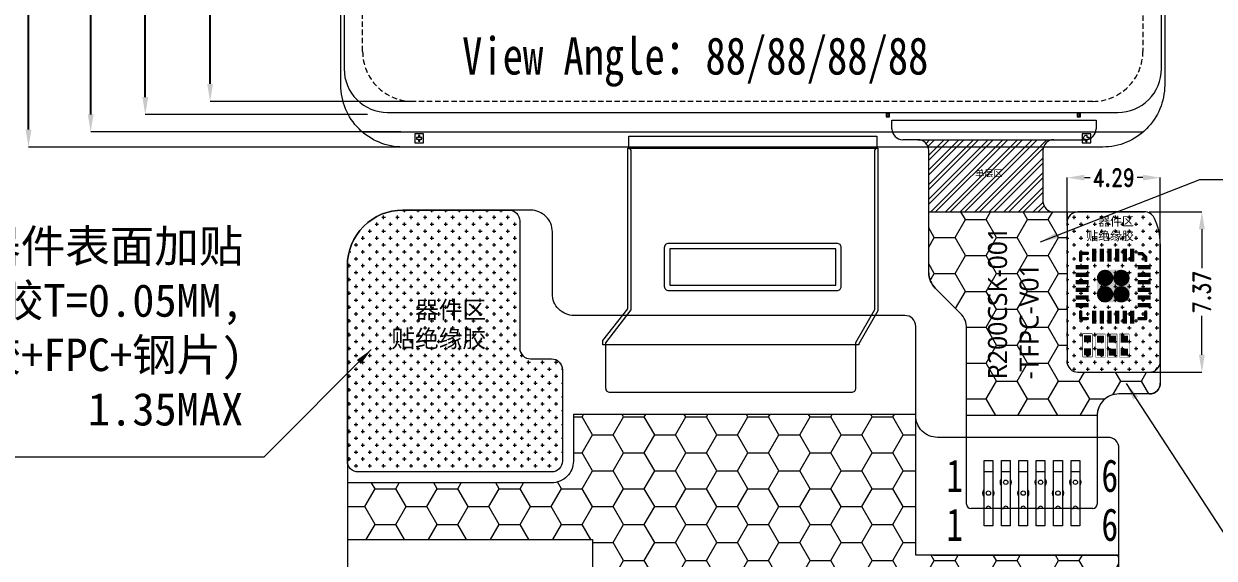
# Model space of a CAD drawing. Header units: millimetres. Extents: x 1134 to 2336, y -9 to 314.
# Drawn here: x 1501.2 to 1555.9, y 212.9 to 237.5 of the extents above; entities that cross this region are included whole.
import ezdxf

# ---------------------------------------------------------------- set-up
doc = ezdxf.new("R2010")
doc.units = ezdxf.units.MM
doc.linetypes.add('HIDDEN', pattern=[0.375, 0.25, -0.125])
doc.layers.get('0').update_dxf_attribs({"lineweight": 5})
doc.layers.get('Defpoints').update_dxf_attribs({"lineweight": 5})
for name, color, linetype, lineweight in [('COF', 110, 'Continuous', 5), ('DIM', 3, 'Continuous', 5), ('FPC', 50, 'Continuous', 5), ('ITO', 2, 'Continuous', 5), ('MFPC', 50, 'Continuous', 5), ('POL', 202, 'Continuous', 5), ('TAPE', 90, 'Continuous', 5), ('TFPC', 50, 'Continuous', 5)]:
    doc.layers.add(name, color=color, linetype=linetype, lineweight=lineweight)
for name, color, linetype in [('EMI', 5, 'Continuous'), ('TOPLAYER', 1, 'Continuous'), ('TOPOVERLAY', 2, 'Continuous'), ('TOPPASTE', 8, 'Continuous'), ('TOPSOLDER', 216, 'Continuous')]:
    doc.layers.add(name, color=color, linetype=linetype)
doc.styles.add('RD', font='ROMAND.shx', dxfattribs={"width": 0.8})
doc.styles.add('W0$254', font='simplex', dxfattribs={"width": 0.75})
doc.styles.add('宋体', font='SimSun.ttf')
doc.styles.add('汉字', font='SimSun.ttf')
doc.dimstyles.new('DIM', dxfattribs={"dimtxt": 0.8, "dimasz": 0.8, "dimexe": 0, "dimexo": 0.5, "dimgap": 0.11, "dimtad": 0, "dimzin": 1, "dimdsep": 46, "dimtxsty": 'RD', "dimcen": 0, "dimclrd": 256, "dimclre": 256, "dimclrt": 256, "dimadec": 0, "dimazin": 0, "dimtm": 1e-09, "dimtfac": 1, "dimtofl": 0, "dimtmove": 0, "dimatfit": 3, "dimfxl": 1, "dimlwe": -1, "dimarcsym": 0})

# ---------------------------------------------------------------- blocks, each defined once
blk = doc.blocks.new('*D13')
at = {"layer": 'Defpoints', "color": 0, "lineweight": 5, "transparency": 16777216}
for p in [(1501.399, 270.912), (1519.919, 270.912), (1519.747, 231.832)]:
    blk.add_point(p, dxfattribs=at)
at = {"layer": 'DIM', "transparency": 16777216}
for p, q in [((1519.419, 270.912), (1501.399, 270.912)), ((1519.247, 231.832), (1501.399, 231.832))]:
    blk.add_line(p, q, dxfattribs=at)
at = {"layer": 'DIM', "lineweight": -2, "transparency": 16777216}
for p, q in [((1501.399, 270.112), (1501.399, 265.064)), ((1501.399, 232.632), (1501.399, 240.501))]:
    blk.add_line(p, q, dxfattribs=at)
at = {"layer": 'DIM', "lineweight": 5, "transparency": 16777216}
for points in [[(1501.266, 270.112), (1501.533, 270.112), (1501.399, 270.912)], [(1501.266, 232.632), (1501.533, 232.632), (1501.399, 231.832)]]:
    blk.add_solid(points, dxfattribs=at)
at = {"layer": 'DIM', "lineweight": 5, "transparency": 16777216, "insert": (1501.399, 252.783), "char_height": 1.5, "attachment_point": 5, "rotation": 90, "style": 'RD'}
blk.add_mtext('\\A1;39.08±0.15(Panel Outline)', dxfattribs=at)
blk = doc.blocks.new('*D14')
at = {"layer": 'Defpoints', "color": 0, "lineweight": 5, "transparency": 16777216}
for p in [(1519.919, 270.912), (1504.26, 232.532), (1519.024, 232.532)]:
    blk.add_point(p, dxfattribs=at)
at = {"layer": 'DIM', "transparency": 16777216}
for p, q in [((1519.419, 270.912), (1504.26, 270.912)), ((1518.524, 232.532), (1504.26, 232.532))]:
    blk.add_line(p, q, dxfattribs=at)
at = {"layer": 'DIM', "lineweight": -2, "transparency": 16777216}
for p, q in [((1504.26, 270.112), (1504.26, 264.604)), ((1504.26, 233.332), (1504.26, 240.899))]:
    blk.add_line(p, q, dxfattribs=at)
at = {"layer": 'DIM', "lineweight": 5, "transparency": 16777216}
for points in [[(1504.127, 270.112), (1504.393, 270.112), (1504.26, 270.912)], [(1504.127, 233.332), (1504.393, 233.332), (1504.26, 232.532)]]:
    blk.add_solid(points, dxfattribs=at)
at = {"layer": 'DIM', "lineweight": 5, "transparency": 16777216, "insert": (1504.26, 252.751), "char_height": 1.5, "attachment_point": 5, "rotation": 90, "style": 'RD'}
blk.add_mtext('\\A1;38.38±0.15(Encap Glass)', dxfattribs=at)
blk = doc.blocks.new('*D19')
at = {"layer": 'Defpoints', "color": 0, "lineweight": 5, "transparency": 16777216}
for p in [(1519.951, 269.812), (1509.751, 233.932), (1519.563, 233.932)]:
    blk.add_point(p, dxfattribs=at)
at = {"layer": 'DIM', "transparency": 16777216}
for p, q in [((1519.451, 269.812), (1509.751, 269.812)), ((1519.063, 233.932), (1509.751, 233.932))]:
    blk.add_line(p, q, dxfattribs=at)
at = {"layer": 'DIM', "lineweight": -2, "transparency": 16777216}
for p, q in [((1509.751, 269.012), (1509.751, 262.976)), ((1509.751, 234.732), (1509.751, 242.527))]:
    blk.add_line(p, q, dxfattribs=at)
at = {"layer": 'DIM', "lineweight": 5, "transparency": 16777216}
for points in [[(1509.617, 269.012), (1509.884, 269.012), (1509.751, 269.812)], [(1509.617, 234.732), (1509.884, 234.732), (1509.751, 233.932)]]:
    blk.add_solid(points, dxfattribs=at)
at = {"layer": 'DIM', "lineweight": 5, "transparency": 16777216, "insert": (1509.751, 252.751), "char_height": 1.5, "attachment_point": 5, "rotation": 90, "style": 'RD'}
blk.add_mtext('\\A1;35.88±0.1(AA . Area)', dxfattribs=at)
blk = doc.blocks.new('*D21')
at = {"layer": 'Defpoints', "color": 0, "lineweight": 5, "transparency": 16777216}
for p in [(1519.513, 270.762), (1506.769, 233.326), (1517.494, 233.326)]:
    blk.add_point(p, dxfattribs=at)
at = {"layer": 'DIM', "transparency": 16777216}
for p, q in [((1519.013, 270.762), (1506.769, 270.762)), ((1516.994, 233.326), (1506.769, 233.326))]:
    blk.add_line(p, q, dxfattribs=at)
at = {"layer": 'DIM', "lineweight": -2, "transparency": 16777216}
for p, q in [((1506.769, 269.962), (1506.769, 259.947)), ((1506.769, 234.126), (1506.769, 245.556))]:
    blk.add_line(p, q, dxfattribs=at)
at = {"layer": 'DIM', "lineweight": 5, "transparency": 16777216}
for points in [[(1506.636, 269.962), (1506.903, 269.962), (1506.769, 270.762)], [(1506.636, 234.126), (1506.903, 234.126), (1506.769, 233.326)]]:
    blk.add_solid(points, dxfattribs=at)
at = {"layer": 'DIM', "lineweight": 5, "transparency": 16777216, "insert": (1506.769, 252.751), "char_height": 1.5, "attachment_point": 5, "rotation": 90, "style": 'RD'}
blk.add_mtext('\\A1;37.44±0.1(POL)', dxfattribs=at)
blk = doc.blocks.new('*D33')
at = {"layer": 'Defpoints', "color": 0, "lineweight": 5, "transparency": 16777216}
for p in [(1552.424, 228.85), (1555.353, 228.85), (1552.424, 221.48)]:
    blk.add_point(p, dxfattribs=at)
at = {"layer": 'DIM', "linetype": 'ByBlock', "lineweight": 5, "transparency": 16777216}
for p, q in [((1552.924, 228.85), (1555.353, 228.85)), ((1555.353, 228.05), (1555.353, 226.266)), ((1555.353, 222.28), (1555.353, 224.065)), ((1552.924, 221.48), (1555.353, 221.48))]:
    blk.add_line(p, q, dxfattribs=at)
at = {"layer": 'DIM', "lineweight": 5, "transparency": 16777216}
for points in [[(1555.22, 228.05), (1555.487, 228.05), (1555.353, 228.85)], [(1555.22, 222.28), (1555.487, 222.28), (1555.353, 221.48)]]:
    blk.add_solid(points, dxfattribs=at)
at = {"layer": 'DIM', "lineweight": 5, "transparency": 16777216, "insert": (1555.353, 225.165), "char_height": 0.8, "attachment_point": 5, "rotation": 90, "style": 'RD'}
blk.add_mtext('7.37', dxfattribs=at)
blk = doc.blocks.new('*D34')
at = {"layer": 'Defpoints', "color": 0, "lineweight": 5, "transparency": 16777216}
for p in [(1553.443, 230.425), (1549.153, 227.909), (1553.443, 227.121)]:
    blk.add_point(p, dxfattribs=at)
at = {"layer": 'DIM', "linetype": 'ByBlock', "lineweight": 5, "transparency": 16777216}
for p, q in [((1549.153, 228.409), (1549.153, 230.425)), ((1549.953, 230.425), (1550.213, 230.425)), ((1552.643, 230.425), (1552.383, 230.425)), ((1553.443, 227.621), (1553.443, 230.425))]:
    blk.add_line(p, q, dxfattribs=at)
at = {"layer": 'DIM', "lineweight": 5, "transparency": 16777216}
for points in [[(1549.953, 230.558), (1549.953, 230.292), (1549.153, 230.425)], [(1552.643, 230.558), (1552.643, 230.292), (1553.443, 230.425)]]:
    blk.add_solid(points, dxfattribs=at)
at = {"layer": 'DIM', "lineweight": 5, "transparency": 16777216, "insert": (1551.298, 230.425), "char_height": 0.8, "attachment_point": 5, "style": 'RD'}
blk.add_mtext('4.29', dxfattribs=at)
blk = doc.blocks.new('0201_2')
at = {"layer": 'TOPLAYER'}
for points in [[(0.164998, -0.165001), (0.164998, 0.165001), (-0.164998, -0.165001), (-0.164998, 0.165001)], [(0.764997, -0.165001), (0.764997, 0.165001), (0.435, -0.165001), (0.435, 0.165001)]]:
    blk.add_solid(points, dxfattribs=at)
at = {"layer": 'TOPOVERLAY', "const_width": 0.025001}
for points in [[(-0.23, 0.225999), (-0.181, 0.225999)], [(-0.23, -0.217), (-0.23, 0.225999)], [(-0.18, 0.225999), (0.836, 0.225999)], [(0.836, -0.217), (0.836, 0.225999)], [(-0.23, -0.217), (0.836, -0.217)]]:
    blk.add_lwpolyline(points, dxfattribs=at)
at = {"layer": 'TOPOVERLAY', "const_width": 0.012499}
for points in [[(-0.23625, 0.225999, 1), (-0.223749, 0.225999, 1)], [(-0.23625, 0.225999, 1), (-0.223749, 0.225999, 1)], [(-0.187251, 0.225999, 1), (-0.174749, 0.225999, 1)], [(-0.186251, 0.225999, 1), (-0.173749, 0.225999, 1)], [(0.829749, 0.225999, 1), (0.842251, 0.225999, 1)], [(0.829749, 0.225999, 1), (0.842251, 0.225999, 1)], [(-0.23625, -0.217, 1), (-0.223749, -0.217, 1)], [(-0.23625, -0.217, 1), (-0.223749, -0.217, 1)], [(0.829749, -0.217, 1), (0.842251, -0.217, 1)], [(0.829749, -0.217, 1), (0.842251, -0.217, 1)]]:
    blk.add_lwpolyline(points, format="xyb", close=True, dxfattribs=at)
at = {"layer": 'TOPPASTE'}
for points in [[(0.164998, -0.165001), (0.164998, 0.165001), (-0.164998, -0.165001), (-0.164998, 0.165001)], [(0.764997, -0.165001), (0.764997, 0.165001), (0.435, -0.165001), (0.435, 0.165001)]]:
    blk.add_solid(points, dxfattribs=at)
at = {"layer": 'TOPSOLDER'}
for points in [[(0.164998, -0.165001), (0.164998, 0.165001), (-0.164998, -0.165001), (-0.164998, 0.165001)], [(0.764997, -0.165001), (0.764997, 0.165001), (0.435, -0.165001), (0.435, 0.165001)]]:
    blk.add_solid(points, dxfattribs=at)
blk = doc.blocks.new('0201_3')
at = {"layer": 'TOPLAYER'}
for points in [[(0.164998, -0.165001), (0.164998, 0.165001), (-0.164998, -0.165001), (-0.164998, 0.165001)], [(0.764997, -0.165001), (0.764997, 0.165001), (0.435, -0.165001), (0.435, 0.165001)]]:
    blk.add_solid(points, dxfattribs=at)
at = {"layer": 'TOPOVERLAY', "const_width": 0.025001}
for points in [[(-0.23, 0.225999), (-0.181, 0.225999)], [(-0.23, -0.217), (-0.23, 0.225999)], [(-0.18, 0.225999), (0.836, 0.225999)], [(0.836, -0.217), (0.836, 0.225999)], [(-0.23, -0.217), (0.836, -0.217)]]:
    blk.add_lwpolyline(points, dxfattribs=at)
at = {"layer": 'TOPOVERLAY', "const_width": 0.012499}
for points in [[(-0.23625, 0.225999, 1), (-0.223749, 0.225999, 1)], [(-0.23625, 0.225999, 1), (-0.223749, 0.225999, 1)], [(-0.187251, 0.225999, 1), (-0.174749, 0.225999, 1)], [(-0.186251, 0.225999, 1), (-0.173749, 0.225999, 1)], [(0.829749, 0.225999, 1), (0.842251, 0.225999, 1)], [(0.829749, 0.225999, 1), (0.842251, 0.225999, 1)], [(-0.23625, -0.217, 1), (-0.223749, -0.217, 1)], [(-0.23625, -0.217, 1), (-0.223749, -0.217, 1)], [(0.829749, -0.217, 1), (0.842251, -0.217, 1)], [(0.829749, -0.217, 1), (0.842251, -0.217, 1)]]:
    blk.add_lwpolyline(points, format="xyb", close=True, dxfattribs=at)
at = {"layer": 'TOPPASTE'}
for points in [[(0.164998, -0.165001), (0.164998, 0.165001), (-0.164998, -0.165001), (-0.164998, 0.165001)], [(0.764997, -0.165001), (0.764997, 0.165001), (0.435, -0.165001), (0.435, 0.165001)]]:
    blk.add_solid(points, dxfattribs=at)
at = {"layer": 'TOPSOLDER'}
for points in [[(0.164998, -0.165001), (0.164998, 0.165001), (-0.164998, -0.165001), (-0.164998, 0.165001)], [(0.764997, -0.165001), (0.764997, 0.165001), (0.435, -0.165001), (0.435, 0.165001)]]:
    blk.add_solid(points, dxfattribs=at)
blk = doc.blocks.new('0201_4')
at = {"layer": 'TOPLAYER'}
for points in [[(0.164998, -0.165001), (0.164998, 0.165001), (-0.164998, -0.165001), (-0.164998, 0.165001)], [(0.764997, -0.165001), (0.764997, 0.165001), (0.435, -0.165001), (0.435, 0.165001)]]:
    blk.add_solid(points, dxfattribs=at)
at = {"layer": 'TOPOVERLAY', "const_width": 0.025001}
for points in [[(-0.23, 0.225999), (-0.181, 0.225999)], [(-0.23, -0.217), (-0.23, 0.225999)], [(-0.18, 0.225999), (0.836, 0.225999)], [(0.836, -0.217), (0.836, 0.225999)], [(-0.23, -0.217), (0.836, -0.217)]]:
    blk.add_lwpolyline(points, dxfattribs=at)
at = {"layer": 'TOPOVERLAY', "const_width": 0.012499}
for points in [[(-0.23625, 0.225999, 1), (-0.223749, 0.225999, 1)], [(-0.23625, 0.225999, 1), (-0.223749, 0.225999, 1)], [(-0.187251, 0.225999, 1), (-0.174749, 0.225999, 1)], [(-0.186251, 0.225999, 1), (-0.173749, 0.225999, 1)], [(0.829749, 0.225999, 1), (0.842251, 0.225999, 1)], [(0.829749, 0.225999, 1), (0.842251, 0.225999, 1)], [(-0.23625, -0.217, 1), (-0.223749, -0.217, 1)], [(-0.23625, -0.217, 1), (-0.223749, -0.217, 1)], [(0.829749, -0.217, 1), (0.842251, -0.217, 1)], [(0.829749, -0.217, 1), (0.842251, -0.217, 1)]]:
    blk.add_lwpolyline(points, format="xyb", close=True, dxfattribs=at)
at = {"layer": 'TOPPASTE'}
for points in [[(0.164998, -0.165001), (0.164998, 0.165001), (-0.164998, -0.165001), (-0.164998, 0.165001)], [(0.764997, -0.165001), (0.764997, 0.165001), (0.435, -0.165001), (0.435, 0.165001)]]:
    blk.add_solid(points, dxfattribs=at)
at = {"layer": 'TOPSOLDER'}
for points in [[(0.164998, -0.165001), (0.164998, 0.165001), (-0.164998, -0.165001), (-0.164998, 0.165001)], [(0.764997, -0.165001), (0.764997, 0.165001), (0.435, -0.165001), (0.435, 0.165001)]]:
    blk.add_solid(points, dxfattribs=at)
blk = doc.blocks.new('0201_5')
at = {"layer": 'TOPLAYER'}
for points in [[(0.164998, -0.165001), (0.164998, 0.165001), (-0.164998, -0.165001), (-0.164998, 0.165001)], [(0.764997, -0.165001), (0.764997, 0.165001), (0.435, -0.165001), (0.435, 0.165001)]]:
    blk.add_solid(points, dxfattribs=at)
at = {"layer": 'TOPOVERLAY', "const_width": 0.025001}
for points in [[(-0.23, 0.225999), (-0.181, 0.225999)], [(-0.23, -0.217), (-0.23, 0.225999)], [(-0.18, 0.225999), (0.836, 0.225999)], [(0.836, -0.217), (0.836, 0.225999)], [(-0.23, -0.217), (0.836, -0.217)]]:
    blk.add_lwpolyline(points, dxfattribs=at)
at = {"layer": 'TOPOVERLAY', "const_width": 0.012499}
for points in [[(-0.23625, 0.225999, 1), (-0.223749, 0.225999, 1)], [(-0.23625, 0.225999, 1), (-0.223749, 0.225999, 1)], [(-0.187251, 0.225999, 1), (-0.174749, 0.225999, 1)], [(-0.186251, 0.225999, 1), (-0.173749, 0.225999, 1)], [(0.829749, 0.225999, 1), (0.842251, 0.225999, 1)], [(0.829749, 0.225999, 1), (0.842251, 0.225999, 1)], [(-0.23625, -0.217, 1), (-0.223749, -0.217, 1)], [(-0.23625, -0.217, 1), (-0.223749, -0.217, 1)], [(0.829749, -0.217, 1), (0.842251, -0.217, 1)], [(0.829749, -0.217, 1), (0.842251, -0.217, 1)]]:
    blk.add_lwpolyline(points, format="xyb", close=True, dxfattribs=at)
at = {"layer": 'TOPPASTE'}
for points in [[(0.164998, -0.165001), (0.164998, 0.165001), (-0.164998, -0.165001), (-0.164998, 0.165001)], [(0.764997, -0.165001), (0.764997, 0.165001), (0.435, -0.165001), (0.435, 0.165001)]]:
    blk.add_solid(points, dxfattribs=at)
at = {"layer": 'TOPSOLDER'}
for points in [[(0.164998, -0.165001), (0.164998, 0.165001), (-0.164998, -0.165001), (-0.164998, 0.165001)], [(0.764997, -0.165001), (0.764997, 0.165001), (0.435, -0.165001), (0.435, 0.165001)]]:
    blk.add_solid(points, dxfattribs=at)
blk = doc.blocks.new('CST820_7')
at = {"layer": 'TOPLAYER', "const_width": 0.375001}
for points in [[(-0.47149, 0.377002, 1), (-0.09649, 0.377002, 1)], [(0.278506, 0.377002, 1), (0.653506, 0.377002, 1)], [(-0.47149, -0.372994, 1), (-0.09649, -0.372994, 1)], [(0.278506, -0.372994, 1), (0.653506, -0.372994, 1)]]:
    blk.add_lwpolyline(points, format="xyb", close=True, dxfattribs=at)
at = {"layer": 'TOPLAYER'}
for points in [[(-0.684002, 1.726004), (-0.884001, 1.726004), (-0.684002, 1.126005), (-0.884001, 1.126005)], [(-0.334002, 1.726004), (-0.534002, 1.726004), (-0.334002, 1.126005), (-0.534002, 1.126005)], [(0.015999, 1.726004), (-0.184, 1.726004), (0.015999, 1.126005), (-0.184, 1.126005)], [(0.365999, 1.726004), (0.165999, 1.726004), (0.365999, 1.126005), (0.165999, 1.126005)], [(0.715998, 1.726004), (0.515998, 1.726004), (0.715998, 1.126005), (0.515998, 1.126005)], [(1.065997, 1.726004), (0.865998, 1.726004), (1.065997, 1.126005), (0.865998, 1.126005)], [(-1.634988, 0.977011), (-1.634988, 0.777011), (-1.034989, 0.977011), (-1.034989, 0.777011)], [(-1.634988, 0.627012), (-1.634988, 0.427012), (-1.034989, 0.627012), (-1.034989, 0.427012)], [(-0.28399, -0.747994), (0.466006, -0.747994), (-0.28399, 0.752003), (0.466006, 0.752003)], [(1.81501, 0.777011), (1.81501, 0.977011), (1.215012, 0.777011), (1.215012, 0.977011)], [(1.81501, 0.427012), (1.81501, 0.627012), (1.215012, 0.427012), (1.215012, 0.627012)], [(-1.634988, 0.27701), (-1.634988, 0.07701), (-1.034989, 0.27701), (-1.034989, 0.07701)], [(-0.65899, -0.372994), (0.841007, -0.372994), (-0.65899, 0.377002), (0.841007, 0.377002)], [(1.81501, 0.07701), (1.81501, 0.27701), (1.215012, 0.07701), (1.215012, 0.27701)], [(-1.634988, -0.072989), (-1.634988, -0.272989), (-1.034989, -0.072989), (-1.034989, -0.272989)], [(-1.634988, -0.422989), (-1.634988, -0.622988), (-1.034989, -0.422989), (-1.034989, -0.622988)], [(1.81501, -0.272989), (1.81501, -0.072989), (1.215012, -0.272989), (1.215012, -0.072989)], [(1.81501, -0.622988), (1.81501, -0.422989), (1.215012, -0.622988), (1.215012, -0.422989)], [(-1.634988, -0.772988), (-1.634988, -0.972988), (-1.034989, -0.772988), (-1.034989, -0.972988)], [(1.81501, -0.972988), (1.81501, -0.772988), (1.215012, -0.972988), (1.215012, -0.772988)], [(-0.884001, -1.723995), (-0.684002, -1.723995), (-0.884001, -1.123996), (-0.684002, -1.123996)], [(-0.534002, -1.723995), (-0.334002, -1.723995), (-0.534002, -1.123996), (-0.334002, -1.123996)], [(-0.184, -1.723995), (0.015999, -1.723995), (-0.184, -1.123996), (0.015999, -1.123996)], [(0.165999, -1.723995), (0.365999, -1.723995), (0.165999, -1.123996), (0.365999, -1.123996)], [(0.515998, -1.723995), (0.715998, -1.723995), (0.515998, -1.123996), (0.715998, -1.123996)], [(0.865998, -1.723995), (1.065997, -1.723995), (0.865998, -1.123996), (1.065997, -1.123996)]]:
    blk.add_solid(points, dxfattribs=at)
at = {"layer": 'TOPOVERLAY', "const_width": 0.15}
for points in [[(-1.399995, 1.5), (-1.4, 1.189002)], [(-1.086993, 1.500005), (-1.399995, 1.5)], [(1.600007, 1.500007), (1.269009, 1.499997)], [(1.600007, 1.500007), (1.600002, 1.187008)], [(-1.406992, -1.175987), (-1.406997, -1.488989)], [(-1.406997, -1.488989), (-1.095995, -1.488991)], [(1.269009, -1.495989), (1.420546, -1.495994)], [(1.582009, -1.334526), (1.420546, -1.495994)], [(1.582003, -1.184996), (1.582009, -1.334526)]]:
    blk.add_lwpolyline(points, dxfattribs=at)
at = {"layer": 'TOPOVERLAY', "const_width": 0.074999}
for points in [[(-1.4375, 1.189002, 1), (-1.362499, 1.189002, 1)], [(-1.437495, 1.5, 1), (-1.362494, 1.5, 1)], [(-1.437495, 1.5, 1), (-1.362494, 1.5, 1)], [(-1.124494, 1.500005, 1), (-1.049492, 1.500005, 1)], [(1.231509, 1.499997, 1), (1.30651, 1.499997, 1)], [(1.562501, 1.187008, 1), (1.637502, 1.187008, 1)], [(1.562506, 1.500007, 1), (1.637508, 1.500007, 1)], [(1.562506, 1.500007, 1), (1.637508, 1.500007, 1)], [(-1.444498, -1.488989, 1), (-1.369497, -1.488989, 1)], [(-1.444498, -1.488989, 1), (-1.369497, -1.488989, 1)], [(-1.444493, -1.175987, 1), (-1.369492, -1.175987, 1)], [(-1.133495, -1.488991, 1), (-1.058494, -1.488991, 1)], [(1.231509, -1.495989, 1), (1.30651, -1.495989, 1)], [(1.383045, -1.495994, 1), (1.458046, -1.495994, 1)], [(1.383045, -1.495994, 1), (1.458046, -1.495994, 1)], [(1.544503, -1.184996, 1), (1.619504, -1.184996, 1)], [(1.544508, -1.334526, 1), (1.619509, -1.334526, 1)], [(1.544508, -1.334526, 1), (1.619509, -1.334526, 1)]]:
    blk.add_lwpolyline(points, format="xyb", close=True, dxfattribs=at)
at = {"layer": 'TOPPASTE', "const_width": 0.375001}
for points in [[(-0.47149, 0.377002, 1), (-0.09649, 0.377002, 1)], [(0.278506, 0.377002, 1), (0.653506, 0.377002, 1)], [(-0.47149, -0.372994, 1), (-0.09649, -0.372994, 1)], [(0.278506, -0.372994, 1), (0.653506, -0.372994, 1)]]:
    blk.add_lwpolyline(points, format="xyb", close=True, dxfattribs=at)
at = {"layer": 'TOPPASTE'}
for points in [[(-0.684002, 1.726004), (-0.884001, 1.726004), (-0.684002, 1.126005), (-0.884001, 1.126005)], [(-0.334002, 1.726004), (-0.534002, 1.726004), (-0.334002, 1.126005), (-0.534002, 1.126005)], [(0.015999, 1.726004), (-0.184, 1.726004), (0.015999, 1.126005), (-0.184, 1.126005)], [(0.365999, 1.726004), (0.165999, 1.726004), (0.365999, 1.126005), (0.165999, 1.126005)], [(0.715998, 1.726004), (0.515998, 1.726004), (0.715998, 1.126005), (0.515998, 1.126005)], [(1.065997, 1.726004), (0.865998, 1.726004), (1.065997, 1.126005), (0.865998, 1.126005)], [(-1.634988, 0.977011), (-1.634988, 0.777011), (-1.034989, 0.977011), (-1.034989, 0.777011)], [(-1.634988, 0.627012), (-1.634988, 0.427012), (-1.034989, 0.627012), (-1.034989, 0.427012)], [(-0.28399, -0.747994), (0.466006, -0.747994), (-0.28399, 0.752003), (0.466006, 0.752003)], [(1.81501, 0.777011), (1.81501, 0.977011), (1.215012, 0.777011), (1.215012, 0.977011)], [(1.81501, 0.427012), (1.81501, 0.627012), (1.215012, 0.427012), (1.215012, 0.627012)], [(-1.634988, 0.27701), (-1.634988, 0.07701), (-1.034989, 0.27701), (-1.034989, 0.07701)], [(-0.65899, -0.372994), (0.841007, -0.372994), (-0.65899, 0.377002), (0.841007, 0.377002)], [(1.81501, 0.07701), (1.81501, 0.27701), (1.215012, 0.07701), (1.215012, 0.27701)], [(-1.634988, -0.072989), (-1.634988, -0.272989), (-1.034989, -0.072989), (-1.034989, -0.272989)], [(-1.634988, -0.422989), (-1.634988, -0.622988), (-1.034989, -0.422989), (-1.034989, -0.622988)], [(1.81501, -0.272989), (1.81501, -0.072989), (1.215012, -0.272989), (1.215012, -0.072989)], [(1.81501, -0.622988), (1.81501, -0.422989), (1.215012, -0.622988), (1.215012, -0.422989)], [(-1.634988, -0.772988), (-1.634988, -0.972988), (-1.034989, -0.772988), (-1.034989, -0.972988)], [(1.81501, -0.972988), (1.81501, -0.772988), (1.215012, -0.972988), (1.215012, -0.772988)], [(-0.884001, -1.723995), (-0.684002, -1.723995), (-0.884001, -1.123996), (-0.684002, -1.123996)], [(-0.534002, -1.723995), (-0.334002, -1.723995), (-0.534002, -1.123996), (-0.334002, -1.123996)], [(-0.184, -1.723995), (0.015999, -1.723995), (-0.184, -1.123996), (0.015999, -1.123996)], [(0.165999, -1.723995), (0.365999, -1.723995), (0.165999, -1.123996), (0.365999, -1.123996)], [(0.515998, -1.723995), (0.715998, -1.723995), (0.515998, -1.123996), (0.715998, -1.123996)], [(0.865998, -1.723995), (1.065997, -1.723995), (0.865998, -1.123996), (1.065997, -1.123996)]]:
    blk.add_solid(points, dxfattribs=at)
at = {"layer": 'TOPSOLDER', "const_width": 0.375001}
for points in [[(-0.47149, 0.377002, 1), (-0.09649, 0.377002, 1)], [(0.278506, 0.377002, 1), (0.653506, 0.377002, 1)], [(-0.47149, -0.372994, 1), (-0.09649, -0.372994, 1)], [(0.278506, -0.372994, 1), (0.653506, -0.372994, 1)]]:
    blk.add_lwpolyline(points, format="xyb", close=True, dxfattribs=at)
at = {"layer": 'TOPSOLDER'}
for points in [[(-0.684002, 1.726004), (-0.884001, 1.726004), (-0.684002, 1.126005), (-0.884001, 1.126005)], [(-0.334002, 1.726004), (-0.534002, 1.726004), (-0.334002, 1.126005), (-0.534002, 1.126005)], [(0.015999, 1.726004), (-0.184, 1.726004), (0.015999, 1.126005), (-0.184, 1.126005)], [(0.365999, 1.726004), (0.165999, 1.726004), (0.365999, 1.126005), (0.165999, 1.126005)], [(0.715998, 1.726004), (0.515998, 1.726004), (0.715998, 1.126005), (0.515998, 1.126005)], [(1.065997, 1.726004), (0.865998, 1.726004), (1.065997, 1.126005), (0.865998, 1.126005)], [(-1.634988, 0.977011), (-1.634988, 0.777011), (-1.034989, 0.977011), (-1.034989, 0.777011)], [(-1.634988, 0.627012), (-1.634988, 0.427012), (-1.034989, 0.627012), (-1.034989, 0.427012)], [(-0.28399, -0.747994), (0.466006, -0.747994), (-0.28399, 0.752003), (0.466006, 0.752003)], [(1.81501, 0.777011), (1.81501, 0.977011), (1.215012, 0.777011), (1.215012, 0.977011)], [(1.81501, 0.427012), (1.81501, 0.627012), (1.215012, 0.427012), (1.215012, 0.627012)], [(-1.634988, 0.27701), (-1.634988, 0.07701), (-1.034989, 0.27701), (-1.034989, 0.07701)], [(-0.65899, -0.372994), (0.841007, -0.372994), (-0.65899, 0.377002), (0.841007, 0.377002)], [(1.81501, 0.07701), (1.81501, 0.27701), (1.215012, 0.07701), (1.215012, 0.27701)], [(-1.634988, -0.072989), (-1.634988, -0.272989), (-1.034989, -0.072989), (-1.034989, -0.272989)], [(-1.634988, -0.422989), (-1.634988, -0.622988), (-1.034989, -0.422989), (-1.034989, -0.622988)], [(1.81501, -0.272989), (1.81501, -0.072989), (1.215012, -0.272989), (1.215012, -0.072989)], [(1.81501, -0.622988), (1.81501, -0.422989), (1.215012, -0.622988), (1.215012, -0.422989)], [(-1.634988, -0.772988), (-1.634988, -0.972988), (-1.034989, -0.772988), (-1.034989, -0.972988)], [(1.81501, -0.972988), (1.81501, -0.772988), (1.215012, -0.972988), (1.215012, -0.772988)], [(-0.884001, -1.723995), (-0.684002, -1.723995), (-0.884001, -1.123996), (-0.684002, -1.123996)], [(-0.534002, -1.723995), (-0.334002, -1.723995), (-0.534002, -1.123996), (-0.334002, -1.123996)], [(-0.184, -1.723995), (0.015999, -1.723995), (-0.184, -1.123996), (0.015999, -1.123996)], [(0.165999, -1.723995), (0.365999, -1.723995), (0.165999, -1.123996), (0.365999, -1.123996)], [(0.515998, -1.723995), (0.715998, -1.723995), (0.515998, -1.123996), (0.715998, -1.123996)], [(0.865998, -1.723995), (1.065997, -1.723995), (0.865998, -1.123996), (1.065997, -1.123996)]]:
    blk.add_solid(points, dxfattribs=at)

msp = doc.modelspace()

# ---------------------------------------------------------------- hatches: boundary and pattern name
at = {"layer": 'EMI', "lineweight": 5}
h = msp.add_hatch(dxfattribs=at)
h.set_pattern_fill('HONEY', color=256, scale=0.3)
edge = h.paths.add_edge_path()
edge.add_line((1549.653, 221.48), (1553.443, 221.48))
edge.add_line((1553.443, 221.48), (1553.443, 220.98))
edge.add_arc((1552.943, 220.98), 0.5, 270, 360, ccw=False)
edge.add_line((1552.943, 220.48), (1551.538, 220.48))
edge.add_arc((1551.538, 219.48), 1, 90, 180)
edge.add_line((1550.538, 219.48), (1544.538, 219.48))
edge.add_line((1544.538, 219.48), (1544.538, 223.483))
edge.add_arc((1543.538, 223.483), 1, 0, 45)
edge.add_line((1544.245, 224.19), (1543.089, 225.347))
edge.add_arc((1543.796, 226.054), 1, 180, 225, ccw=False)
edge.add_line((1542.796, 226.054), (1542.796, 228.85))
edge.add_line((1542.796, 228.85), (1549.153, 228.85))
edge.add_line((1549.153, 228.85), (1549.153, 221.98))
edge.add_arc((1549.653, 221.98), 0.5, 180, 270)
h = msp.add_hatch(dxfattribs=at)
h.set_pattern_fill('HONEY', color=256, scale=0.3)
edge = h.paths.add_edge_path()
edge.add_line((1542.196, 219.48), (1542.196, 219.539))
edge.add_line((1542.196, 219.539), (1526.453, 219.539))
edge.add_line((1526.453, 219.539), (1526.453, 217.392))
edge.add_arc((1525.453, 217.392), 1, 270, 360, ccw=False)
edge.add_line((1525.453, 216.392), (1516.563, 216.392))
edge.add_arc((1516.563, 217.392), 1, 240, 270, ccw=False)
edge.add_line((1516.063, 216.526), (1516.063, 213.779))
edge.add_line((1516.063, 213.779), (1527.34, 213.779))
edge.add_line((1527.34, 213.779), (1527.34, 208.539))
edge.add_line((1527.34, 208.539), (1533.211, 208.539))
edge.add_arc((1533.211, 206.539), 2, 0, 90, ccw=False)
edge.add_line((1535.211, 206.539), (1535.211, 163.392))
edge.add_line((1535.211, 163.392), (1539.211, 163.392))
edge.add_line((1539.211, 163.392), (1539.211, 206.539))
edge.add_arc((1541.211, 206.539), 2, 90, 180, ccw=False)
edge.add_line((1541.211, 208.539), (1550.543, 208.539))
edge.add_arc((1550.543, 209.539), 1, 270, 360)
edge.add_line((1551.543, 209.539), (1551.543, 213.072))
edge.add_line((1551.543, 213.072), (1542.196, 213.072))
edge.add_line((1542.196, 213.072), (1542.196, 219.539))
at = {"layer": 'TAPE', "lineweight": 5}
h = msp.add_hatch(dxfattribs=at)
h.set_pattern_fill('CROSS', color=32, scale=0.05)
edge = h.paths.add_edge_path()
edge.add_line((1524.487, 222.093), (1525.453, 222.093))
edge.add_arc((1525.453, 221.593), 0.5, 0, 90, ccw=False)
edge.add_line((1525.953, 221.593), (1525.953, 217.392))
edge.add_arc((1525.453, 217.392), 0.5, 270, 360, ccw=False)
edge.add_line((1525.453, 216.892), (1516.563, 216.892))
edge.add_arc((1516.563, 217.392), 0.5, 180, 270, ccw=False)
edge.add_line((1516.063, 217.392), (1516.063, 226.382))
edge.add_arc((1518.613, 226.382), 2.55, 90, 180, ccw=False)
edge.add_line((1518.613, 228.932), (1523.487, 228.932))
edge.add_arc((1523.487, 228.432), 0.5, 0, 90, ccw=False)
edge.add_line((1523.987, 228.432), (1523.987, 222.593))
edge.add_arc((1524.487, 222.593), 0.5, 180, 270)
h.paths.add_polyline_path([(1519.771, 224.952), (1522.647, 224.952), (1522.647, 222.418), (1519.771, 222.418)], flags=24)
h = msp.add_hatch(dxfattribs=at)
h.set_pattern_fill('CROSS', color=32, scale=0.05)
edge = h.paths.add_edge_path()
edge.add_arc((1549.653, 228.35), 0.5, 90, 180)
edge.add_line((1549.153, 228.35), (1549.153, 221.98))
edge.add_arc((1549.653, 221.98), 0.5, 180, 270)
edge.add_line((1549.653, 221.48), (1552.943, 221.48))
edge.add_arc((1552.943, 221.98), 0.5, 270, 360)
edge.add_line((1553.443, 221.98), (1553.443, 227.382))
edge.add_arc((1550.793, 227.382), 2.65, 0, 26.7588)
edge.add_arc((1552.713, 228.35), 0.5, 26.7588, 90)
edge.add_line((1552.713, 228.85), (1549.653, 228.85))
h.paths.add_polyline_path([(1550.888, 228.712), (1552.326, 228.712), (1552.326, 227.446), (1550.888, 227.446)], flags=24)
at = {"layer": 'TFPC', "lineweight": 5}
h = msp.add_hatch(dxfattribs=at)
h.set_pattern_fill('ANSI32', color=252, scale=0.05)
h.paths.add_polyline_path([(1548.046, 231.667, -0.414214), (1548.546, 232.167), (1542.296, 232.167, -0.414214), (1542.796, 231.667), (1542.796, 228.85), (1548.546, 228.85, -0.414214), (1548.046, 229.35)])
h.paths.add_polyline_path([(1544.848, 230.264), (1546.188, 230.264), (1546.188, 230.937), (1544.848, 230.937)], flags=24)

# ---------------------------------------------------------------- linework, layer by layer
at = {"layer": 'COF', "color": 4}
msp.add_lwpolyline([(1529.004, 232.33), (1540.404, 232.33), (1540.404, 231.832), (1540.304, 231.682), (1540.304, 224.341), (1539.433, 222.827), (1539.433, 220.739, -0.414214), (1539.233, 220.539), (1528.153, 220.539, -0.414214), (1527.953, 220.739), (1527.953, 222.827), (1529.104, 224.341), (1529.104, 231.682), (1529.004, 231.832)], format="xyb", close=True, dxfattribs=at)
at = {"layer": 'COF', "color": 6}
msp.add_lwpolyline([(1527.803, 222.739), (1527.803, 222.939), (1528.954, 224.391), (1528.954, 231.782), (1540.454, 231.782), (1540.454, 224.301), (1539.583, 222.787), (1539.583, 222.739)], close=True, dxfattribs=at)
msp.add_lwpolyline([(1530.834, 227.403, 0.414214), (1530.634, 227.203), (1530.634, 225.433, 0.414214), (1530.834, 225.233), (1538.574, 225.233, 0.414214), (1538.774, 225.433), (1538.774, 227.203, 0.414214), (1538.574, 227.403)], format="xyb", close=True, dxfattribs=at)
at = {"layer": 'COF'}
msp.add_lwpolyline([(1538.524, 227.153), (1530.884, 227.153), (1530.884, 225.483), (1538.524, 225.483)], close=True, dxfattribs=at)
at = {"layer": 'COF', "color": 1}
msp.add_lwpolyline([(1538.524, 225.483), (1538.524, 227.153), (1530.884, 227.153), (1530.884, 225.483)], close=True, dxfattribs=at)
at = {"layer": 'DIM', "lineweight": 5}
msp.add_line((1543.007, 213.072), (1551.543, 213.072), dxfattribs=at)
at = {"layer": 'EMI', "lineweight": 5}
for points in [[(1549.653, 221.48), (1553.443, 221.48), (1553.443, 220.98, -0.414214), (1552.943, 220.48), (1551.538, 220.48, 0.414214), (1550.538, 219.48), (1544.538, 219.48), (1544.538, 223.483, 0.198912), (1544.245, 224.19), (1543.089, 225.347, -0.198912), (1542.796, 226.054), (1542.796, 228.85), (1549.153, 228.85), (1549.153, 221.98, 0.414214)], [(1525.453, 216.392), (1516.063, 216.392), (1516.063, 213.779), (1527.34, 213.779), (1527.34, 208.539), (1533.211, 208.539, -0.414214), (1535.211, 206.539), (1535.211, 163.392), (1539.211, 163.392), (1539.211, 206.539, -0.414214), (1541.211, 208.539), (1550.543, 208.539, 0.414214), (1551.543, 209.539), (1551.543, 213.072), (1542.196, 213.072), (1542.196, 219.539), (1526.453, 219.539), (1526.453, 217.392, -0.414214)]]:
    msp.add_lwpolyline(points, format="xyb", close=True, dxfattribs=at)
msp.add_lwpolyline([(1542.196, 219.48), (1542.196, 219.539)], dxfattribs=at)
at = {"layer": 'FPC', "lineweight": 5}
for points in [[(1545.338, 215.767, -0.333333), (1545.338, 216.067), (1545.338, 216.917), (1545.738, 216.917), (1545.738, 216.067, -0.333333), (1545.738, 215.767), (1545.738, 215.217), (1545.638, 215.217, 1), (1545.438, 215.217), (1545.338, 215.217)], [(1546.938, 215.767, -0.333333), (1546.938, 216.067), (1546.938, 216.917), (1547.338, 216.917), (1547.338, 216.067, -0.333333), (1547.338, 215.767), (1547.338, 215.217), (1547.238, 215.217, 1), (1547.038, 215.217), (1546.938, 215.217)], [(1548.538, 215.767, -0.333333), (1548.538, 216.067), (1548.538, 216.917), (1548.938, 216.917), (1548.938, 216.067, -0.333333), (1548.938, 215.767), (1548.938, 215.217), (1548.838, 215.217, 1), (1548.638, 215.217), (1548.538, 215.217)]]:
    msp.add_lwpolyline(points, format="xyb", close=True, dxfattribs=at)
for points in [[(1546.163, 215.217), (1546.238, 215.217), (1546.138, 215.217), (1546.138, 216.267, -0.333333), (1546.138, 216.567), (1546.138, 216.917), (1546.538, 216.917), (1546.538, 216.567, -0.333333), (1546.538, 216.267), (1546.538, 215.217), (1546.438, 215.217, 1), (1546.238, 215.217)], [(1547.763, 215.217), (1547.838, 215.217), (1547.738, 215.217), (1547.738, 216.267, -0.333333), (1547.738, 216.567), (1547.738, 216.917), (1548.138, 216.917), (1548.138, 216.567, -0.333333), (1548.138, 216.267), (1548.138, 215.217), (1548.038, 215.217, 1), (1547.838, 215.217)], [(1549.363, 215.217), (1549.438, 215.217), (1549.338, 215.217), (1549.338, 216.267, -0.333333), (1549.338, 216.567), (1549.338, 216.917), (1549.738, 216.917), (1549.738, 216.567, -0.333333), (1549.738, 216.267), (1549.738, 215.217), (1549.638, 215.217, 1), (1549.438, 215.217)]]:
    msp.add_lwpolyline(points, format="xyb", dxfattribs=at)
msp.add_lwpolyline([(1549.713, 215.217), (1549.638, 215.217)], close=True, dxfattribs=at)
for centre in [(1546.338, 216.417), (1547.938, 216.417), (1549.538, 216.417), (1545.538, 215.917), (1547.138, 215.917), (1548.738, 215.917)]:
    msp.add_circle(centre, 0.1, dxfattribs=at)
at = {"layer": 'ITO'}
msp.add_line((1516.742, 232.532), (1552.664, 232.532), dxfattribs=at)
for points in [[(1518.613, 270.912), (1550.793, 270.912, -0.414214), (1553.643, 268.062), (1553.643, 234.682, -0.414214), (1550.793, 231.832), (1518.613, 231.832, -0.414214), (1515.763, 234.682), (1515.763, 268.062, -0.414214)], [(1549.918, 232.276), (1549.918, 232.27), (1549.918, 232.195), (1550.005, 232.195), (1550.005, 232.107), (1550.032, 232.107), (1550.032, 232.057), (1550.054, 232.057), (1550.054, 232.107), (1550.08, 232.107), (1550.08, 232.195), (1550.168, 232.195), (1550.168, 232.221), (1550.218, 232.221), (1550.218, 232.243), (1550.168, 232.243), (1550.168, 232.27), (1550.08, 232.27), (1550.08, 232.357), (1550.005, 232.357), (1549.999, 232.357, 0.414214)]]:
    msp.add_lwpolyline(points, format="xyb", close=True, dxfattribs=at)
at = {"layer": 'ITO', "color": 1, "linetype": 'HIDDEN'}
msp.add_lwpolyline([(1519.063, 269.812), (1550.343, 269.812, -0.414214), (1552.643, 267.512), (1552.643, 236.232, -0.414214), (1550.343, 233.932), (1519.063, 233.932, -0.414214), (1516.763, 236.232), (1516.763, 267.512, -0.414214)], format="xyb", close=True, dxfattribs=at)
at = {"layer": 'ITO'}
for points in [[(1540.937, 233.376), (1540.887, 233.376), (1540.887, 233.326), (1540.837, 233.326), (1540.837, 233.276), (1540.887, 233.276), (1540.887, 233.226), (1540.937, 233.226), (1540.937, 233.276), (1540.987, 233.276), (1540.987, 233.326), (1540.937, 233.326), (1540.937, 233.376)], [(1540.837, 233.226), (1540.987, 233.226), (1540.987, 233.376), (1540.837, 233.376), (1540.837, 233.226)], [(1540.967, 233.356), (1540.987, 233.356), (1540.987, 233.376), (1540.967, 233.376), (1540.967, 233.356)], [(1549.717, 233.376), (1549.667, 233.376), (1549.667, 233.326), (1549.617, 233.326), (1549.617, 233.276), (1549.667, 233.276), (1549.667, 233.226), (1549.717, 233.226), (1549.717, 233.276), (1549.767, 233.276), (1549.767, 233.326), (1549.717, 233.326), (1549.717, 233.376)], [(1549.617, 233.226), (1549.767, 233.226), (1549.767, 233.376), (1549.617, 233.376), (1549.617, 233.226)], [(1549.747, 233.356), (1549.767, 233.356), (1549.767, 233.376), (1549.747, 233.376), (1549.747, 233.356)], [(1519.163, 232.032), (1519.563, 232.032), (1519.563, 232.432), (1519.163, 232.432)], [(1519.325, 232.195), (1519.325, 232.107), (1519.4, 232.107), (1519.4, 232.195), (1519.488, 232.195), (1519.488, 232.27), (1519.4, 232.27), (1519.4, 232.357), (1519.325, 232.357), (1519.325, 232.27), (1519.238, 232.27), (1519.238, 232.195)], [(1549.843, 232.032), (1550.243, 232.032), (1550.243, 232.432), (1549.843, 232.432)]]:
    msp.add_lwpolyline(points, close=True, dxfattribs=at)
at = {"layer": 'MFPC', "color": 2}
msp.add_lwpolyline([(1551.543, 209.539), (1551.543, 217.98, 0.414214), (1551.043, 218.48), (1543.196, 218.48, -0.414214), (1542.196, 219.48), (1542.196, 223.587, 0.414214), (1541.696, 224.087), (1526.487, 224.087, -0.414214), (1525.487, 225.087), (1525.487, 227.932, 0.414214), (1524.487, 228.932), (1518.613, 228.932, 0.414214), (1516.063, 226.382), (1516.063, 209.539, 0.414214)], format="xyb", dxfattribs=at)
at = {"layer": 'POL'}
msp.add_lwpolyline([(1550.793, 270.762), (1518.613, 270.762, 0.414214), (1515.913, 268.062), (1515.913, 235.426, 0.414214), (1517.913, 233.426), (1551.493, 233.426, 0.414214), (1553.493, 235.426), (1553.493, 268.062, 0.414214)], format="xyb", close=True, dxfattribs=at)
msp.add_lwpolyline([(1516.278, 233.326), (1516.278, 233.326)], dxfattribs=at)
at = {"layer": 'TAPE', "color": 32, "lineweight": 5}
for points in [[(1524.487, 222.093), (1525.453, 222.093, -0.414214), (1525.953, 221.593), (1525.953, 217.392, -0.414214), (1525.453, 216.892), (1516.563, 216.892, -0.414214), (1516.063, 217.392), (1516.063, 226.382, -0.414214), (1518.613, 228.932), (1523.487, 228.932, -0.414214), (1523.987, 228.432), (1523.987, 222.593, 0.414214)], [(1549.653, 228.85, 0.414214), (1549.153, 228.35), (1549.153, 221.98, 0.414214), (1549.653, 221.48), (1552.943, 221.48, 0.414214), (1553.443, 221.98), (1553.443, 227.382, 0.117291), (1553.159, 228.576, 0.283166), (1552.713, 228.85)]]:
    msp.add_lwpolyline(points, format="xyb", close=True, dxfattribs=at)
at = {"layer": 'TFPC', "color": 2}
for p, q in [((1541.101, 232.667), (1541.101, 233.067)), ((1541.101, 233.067), (1550.492, 233.067)), ((1550.492, 233.067), (1550.492, 232.667)), ((1542.296, 232.167), (1541.601, 232.167)), ((1548.549, 232.167), (1549.992, 232.167)), ((1542.796, 226.054), (1542.796, 231.667)), ((1548.046, 231.667), (1548.046, 229.35)), ((1548.546, 228.85), (1552.713, 228.85)), ((1553.443, 227.382), (1553.443, 220.98)), ((1544.245, 224.19), (1543.089, 225.347)), ((1544.538, 215.417), (1544.538, 223.483)), ((1552.943, 220.48), (1551.538, 220.48)), ((1550.538, 219.48), (1550.538, 215.417)), ((1550.338, 215.217), (1544.738, 215.217))]:
    msp.add_line(p, q, dxfattribs=at)
at = {"layer": 'TFPC', "color": 252, "lineweight": 5}
msp.add_line((1542.296, 232.167), (1548.549, 232.167), dxfattribs=at)
at = {"layer": 'TFPC', "color": 1}
for points in [[(1545.338, 217.417), (1545.738, 217.417), (1545.738, 214.417), (1545.338, 214.417)], [(1546.138, 217.417), (1546.538, 217.417), (1546.538, 214.417), (1546.138, 214.417)], [(1546.938, 217.417), (1547.338, 217.417), (1547.338, 214.417), (1546.938, 214.417)], [(1547.738, 217.417), (1548.138, 217.417), (1548.138, 214.417), (1547.738, 214.417)], [(1548.538, 217.417), (1548.938, 217.417), (1548.938, 214.417), (1548.538, 214.417)], [(1549.338, 217.417), (1549.738, 217.417), (1549.738, 214.417), (1549.338, 214.417)]]:
    msp.add_lwpolyline(points, close=True, dxfattribs=at)
at = {"layer": 'TFPC', "color": 2}
for centre, radius, start, end in [((1541.601, 232.667), 0.5, 180, 270), ((1549.992, 232.667), 0.5, 270, 360), ((1542.296, 231.667), 0.5, 360, 90), ((1548.546, 231.667), 0.5, 90, 180), ((1548.546, 229.35), 0.5, 180, 270), ((1552.713, 228.35), 0.5, 26.7588, 90), ((1550.793, 227.382), 2.65, 0, 26.7588), ((1543.796, 226.054), 1, 180, 225), ((1543.538, 223.483), 1, 0, 45), ((1552.943, 220.98), 0.5, 270, 0), ((1551.538, 219.48), 1, 90, 180), ((1544.738, 215.417), 0.2, 180, 270), ((1550.338, 215.417), 0.2, 270, 360)]:
    msp.add_arc(centre, radius, start, end, dxfattribs=at)

# ---------------------------------------------------------------- block references
at = {"rotation": 90}
for name, p in [('CST820_7', (1551.281, 225.346)), ('0201_3', (1550.096, 222.412)), ('0201_5', (1550.691, 222.4)), ('0201_2', (1551.237, 222.4)), ('0201_4', (1551.791, 222.4))]:
    msp.add_blockref(name, p, dxfattribs=at)

# ---------------------------------------------------------------- texts
at = {"color": 1, "lineweight": 5, "insert": (1521.338, 236.879), "char_height": 1.712501, "width": 23.90017, "attachment_point": 1, "style": 'RD'}
msp.add_mtext('{\\fSimSun|b0|i0|c0|p2;View Angle\\fSimSun|b0|i0|c134|p2;：\\fSimSun|b0|i0|c0|p2;8\\fSimSun|b0|i0|c134|p2;8\\fSimSun|b0|i0|c0|p2;/8\\fSimSun|b0|i0|c134|p2;8\\fSimSun|b0|i0|c0|p2;/8\\fSimSun|b0|i0|c134|p2;8\\fSimSun|b0|i0|c0|p2;/8\\fSimSun|b0|i0|c134|p2;8}', dxfattribs=at)
at = {"color": 252, "lineweight": 5, "insert": (1545.521, 221.149), "char_height": 0.8709, "attachment_point": 1, "rotation": 90, "style": '汉字'}
msp.add_mtext('{\\fMicrosoft YaHei|b0|i0|c134|p34;\\C255;R200CSK-001\\P-TFPC-V01}', dxfattribs=at)
at = {"layer": 'DIM', "color": 1, "width": 20.5882, "attachment_point": 3, "style": '宋体'}
for insert, char_height in [((1552.226, 228.612), 0.4), ((1522.447, 224.752), 0.8)]:
    msp.add_mtext('器件区\\P贴绝缘胶', dxfattribs=dict(at, insert=insert, char_height=char_height))
at = {"layer": 'DIM', "color": 3, "insert": (1511.274, 228.029), "char_height": 1.5, "width": 33.3589, "attachment_point": 3, "style": '宋体'}
msp.add_mtext('器件表面加贴\\P绝缘胶T=0.05MM,\\P{\\fSimSun|b0|i0|c134|p54;(元件+绝缘胶+FPC+钢片)\\P}1.35MAX', dxfattribs=at)
at = {"layer": 'FPC', "color": 1, "linetype": 'Continuous', "char_height": 1.5, "width": 1, "attachment_point": 1, "style": 'W0$254'}
for s, insert in [('{\\fSimSun|b0|i0|c134|p2;1}', (1543.608, 217.474)), ('{\\fSimSun|b0|i0|c134|p2;6}', (1550.737, 217.474)), ('{\\fSimSun|b0|i0|c134|p2;1}', (1543.608, 215.223)), ('{\\fSimSun|b0|i0|c134|p2;6}', (1550.737, 215.223))]:
    msp.add_mtext(s, dxfattribs=dict(at, insert=insert))
at = {"layer": 'TFPC', "color": 255, "lineweight": 5, "insert": (1544.93, 230.775), "char_height": 0.3, "width": 1.66783, "attachment_point": 1, "style": '汉字'}
msp.add_mtext('{\\fMicrosoft YaHei|b0|i0|c134|p34;单层区}', dxfattribs=at)

# ---------------------------------------------------------------- dimensions: what is measured, and where the dimension line sits
at = {"layer": 'DIM', "lineweight": 5}
for base, p1, p2, text, override, picture, middle in [((1501.399, 270.912), (1519.747, 231.832), (1519.919, 270.912), '<>(Panel Outline)', {"dimtxt": 1.5, "dimtol": 1, "dimtp": 0.15, "dimtm": 0.15, "dimtdec": 3, "dimfxl": 0.8, "dimtolj": 1, "dimarcsym": 1}, '*D13', (1501.399, 252.783)), ((1504.26, 232.532), (1519.919, 270.912), (1519.024, 232.532), '<>(Encap Glass)', {"dimtxt": 1.5, "dimtol": 1, "dimtp": 0.15, "dimtm": 0.15, "dimtdec": 3, "dimfxl": 0.8, "dimtolj": 1, "dimarcsym": 1}, '*D14', (1504.26, 252.751)), ((1506.769, 233.326), (1519.513, 270.762), (1517.494, 233.326), '<>(POL)', {"dimtxt": 1.5, "dimtol": 1, "dimtp": 0.1, "dimtm": 0.1, "dimtdec": 3, "dimfxl": 0.8, "dimtolj": 1, "dimarcsym": 1}, '*D21', (1506.769, 252.751)), ((1509.751, 233.932), (1519.951, 269.812), (1519.563, 233.932), '<>(AA . Area)', {"dimtxt": 1.5, "dimtol": 1, "dimtp": 0.1, "dimtm": 0.1, "dimtdec": 3, "dimfxl": 0.8, "dimtolj": 1, "dimarcsym": 1}, '*D19', (1509.751, 252.751))]:
    dim = msp.add_linear_dim(base=base, p1=p1, p2=p2, angle=90, text=text, dimstyle='DIM', override=override, dxfattribs=at)
    dim.commit()
    dim.dimension.update_dxf_attribs({"geometry": picture, "text_midpoint": middle, "dimtype": 160})
dim = msp.add_linear_dim(base=(1553.443, 230.425), p1=(1549.153, 227.909), p2=(1553.443, 227.121), dimstyle='DIM', override={"dimfxl": 1.25, "dimlwd": 5, "dimlwe": 5, "dimarcsym": 1}, dxfattribs=at)
dim.commit()
dim.dimension.update_dxf_attribs({"geometry": '*D34', "text_midpoint": (1551.298, 230.425)})
dim = msp.add_linear_dim(base=(1555.353, 228.85), p1=(1552.424, 221.48), p2=(1552.424, 228.85), angle=90, dimstyle='DIM', override={"dimfxl": 1.25, "dimlwd": 5, "dimlwe": 5, "dimarcsym": 1}, dxfattribs=at)
dim.commit()
dim.dimension.update_dxf_attribs({"geometry": '*D33', "text_midpoint": (1555.353, 225.165)})

# ---------------------------------------------------------------- leaders
for points in [[(1547.932, 227.474), (1555.257, 230.335), (1572.716, 230.335)], [(1517.159, 222.515), (1512.218, 217.577), (1493.213, 217.577)], [(1551.867, 220.961), (1556.935, 213.209), (1579.021, 213.209)]]:
    msp.add_leader(points, dimstyle='DIM', override={"dimgap": 0.11, "dimtad": 0, "dimfxl": 1.25, "dimlwd": 5, "dimlwe": 5, "dimarcsym": 1}, dxfattribs=at)

doc.saveas('drawing.dxf')
